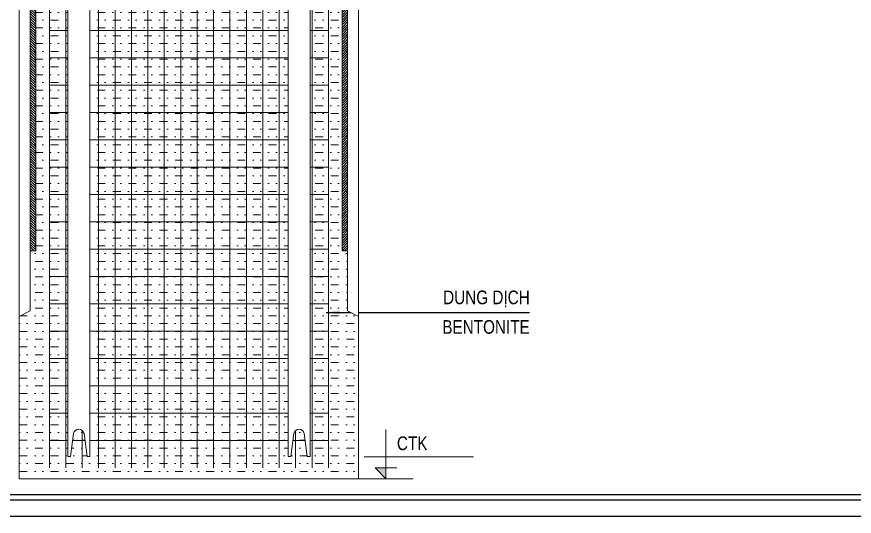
# Model space of a CAD drawing. Header units: millimetres. Extents: x -376071 to 28028791, y -269234 to 29325.
# Drawn here: x 387038 to 402341, y -269234 to -260100 of the extents above; entities that cross this region are included whole.
import ezdxf
from ezdxf.enums import TextEntityAlignment as Align

# ---------------------------------------------------------------- set-up
doc = ezdxf.new("R2010")
doc.units = ezdxf.units.MM
doc.header["$LTSCALE"] = 100
doc.set_wipeout_variables(frame=1)
doc.linetypes.add('CONTINOUS', pattern=[0])
doc.linetypes.add('HIDDEN', pattern=[0.375, 0.25, -0.125])
for name, color, linetype, lineweight in [('02. leader', 8, 'CONTINOUS', 5), ('02. Net dam', 7, 'CONTINOUS', 13), ('02. Net dut', 8, 'HIDDEN', 0)]:
    doc.layers.add(name, color=color, linetype=linetype, lineweight=lineweight)
doc.layers.add('03. HATCH 01', color=8, linetype='Continuous')
doc.layers.add('03. HATCH 03', color=5, linetype='Continuous')
doc.styles.add('Arial 0.8', font='arial_0.ttf', dxfattribs={"width": 0.8, "height": 250})
doc.dimstyles.new('KT1', dxfattribs={"dimtxt": 250, "dimasz": 1000, "dimexe": 100, "dimexo": 100, "dimgap": 50, "dimtad": 1, "dimdec": 0, "dimzin": 2, "dimdsep": 46, "dimtxsty": 'Standard', "dimblk2": 'OBLIQUE', "dimcen": 0.09, "dimdle": 100, "dimclrt": 2, "dimadec": 0, "dimazin": 0, "dimtfac": 1, "dimtdec": 0, "dimtofl": 0, "dimtmove": 0, "dimatfit": 3, "dimfxl": 1, "dimtolj": 1, "dimtzin": 2, "dimarcsym": 0})

# ---------------------------------------------------------------- blocks, each defined once
blk = doc.blocks.new('Ele. Tag')
at = {"layer": '02. Net dam', "lineweight": 0}
h = blk.add_hatch(color=256, dxfattribs=at)
h.dxf.hatch_style = 1
h.paths.add_polyline_path([(500, 200), (300, 200), (500, 0)])
for p, q in [((500, 0), (500, 900)), ((100, 400), (2100, 400)), ((500, 200), (300, 200)), ((300, 200), (500, 0)), ((500, 200), (700, 200)), ((0, 0), (1000, 0))]:
    blk.add_line(p, q, dxfattribs=at)
at = {"layer": '02. Net dam', "lineweight": 0, "style": 'Arial 0.8', "width": 0.8}
blk.add_attdef('CAODO', text='', height=250, dxfattribs=at).set_placement((700, 650), align=Align.MIDDLE_LEFT)
blk = doc.blocks.new('CSW')
at = {"layer": '02. Net dam', "const_width": 16.4}
blk.add_lwpolyline([(-300, -50), (-300, -7881)], dxfattribs=at)
at = {"lineweight": 0}
blk.add_wipeout([(0, -9081), (-200, -8981), (-200, -50), (0, 0)], dxfattribs=at)
at = {"layer": '03. HATCH 03', "lineweight": 0}
h = blk.add_hatch(dxfattribs=at)
h.set_pattern_fill('ANSI31', color=256, scale=10)
h.set_pattern_definition([(45, (-297571.658, 240559.967), (-22.4506403, 22.4506403), [])])
h.paths.add_polyline_path([(-300, -7881), (-200, -7881), (-200, -50), (-300, -50)])
at = {"layer": '02. Net dam'}
for points in [[(0, -9081), (-200, -8981), (-200, -50), (0, 0)], [(-300, -7881), (-200, -7881), (-200, -50), (-300, -50)]]:
    blk.add_lwpolyline(points, close=True, dxfattribs=at)
blk = doc.blocks.new('_OBLIQUE')
at = {"color": 0, "linetype": 'ByBlock'}
blk.add_line((-0.5, -0.5), (0.5, 0.5), dxfattribs=at)
blk = doc.blocks.new('*U301')
blk.add_wipeout([(-200, 0), (200, 0), (200, -12500), (150, -12500), (95, -12079), (86, -12053), (73, -12035), (53, -12018), (39, -12010), (16, -12004), (0, -12002), (-22, -12005), (-38, -12010), (-54, -12018), (-70, -12032), (-81, -12045), (-87, -12055), (-92, -12068), (-95, -12079), (-150, -12500), (-200, -12500)]).dxf.layer = '02. Net dam'
at = {"layer": '02. Net dam'}
blk.add_lwpolyline([(200, 0), (200, -12500), (150, -12500), (95, -12079, 0.803631), (-95, -12079), (-150, -12500), (-200, -12500), (-200, 0)], format="xyb", close=True, dxfattribs=at)
blk = doc.blocks.new('Rebar cage 2')
at = {"layer": '02. Net dam', "color": 1, "lineweight": 0}
for p, q in [((-2250, -11500), (-2250, 0)), ((-1950, -11500), (-1950, 0)), ((-1650, -11500), (-1650, 0)), ((-2550, -11500), (-2550, 0)), ((-1350, -11500), (-1350, 0)), ((-1050, -11500), (-1050, 0)), ((-750, -11500), (-750, 0)), ((-450, -11500), (-450, 0)), ((-150, -11500), (-150, 0)), ((150, -11500), (150, 0)), ((450, -11500), (450, 0)), ((750, -11500), (750, 0)), ((1050, -11500), (1050, 0)), ((1350, -11500), (1350, 0)), ((1650, -11500), (1650, 0)), ((1950, -11500), (1950, 0)), ((2250, -11500), (2250, 0)), ((2550, -11500), (2550, 0)), ((-2550, -500), (2550, -500)), ((-2550, -1000), (2550, -1000)), ((-2550, -1500), (2550, -1500)), ((-2550, -2000), (2550, -2000)), ((-2550, -2500), (2550, -2500)), ((-2550, -3000), (2550, -3000)), ((-2550, -3500), (2550, -3500)), ((-2550, -4000), (2550, -4000)), ((-2550, -4500), (2550, -4500)), ((-2550, -5000), (2550, -5000)), ((-2550, -5500), (2550, -5500)), ((-2550, -6000), (2550, -6000)), ((-2550, -6500), (2550, -6500)), ((-2550, -7000), (2550, -7000)), ((-2550, -7500), (2550, -7500)), ((-2550, -8000), (2550, -8000)), ((-2550, -8500), (2550, -8500)), ((-2550, -9000), (2550, -9000)), ((-2550, -9500), (2550, -9500)), ((-2550, -10000), (2550, -10000)), ((-2550, -10500), (2550, -10500)), ((-2550, -11000), (2550, -11000))]:
    blk.add_line(p, q, dxfattribs=at)
blk = doc.blocks.new('Khung A3 COR3')
at = {"ltscale": 2000}
for points in [[(420, 0), (420, 297), (0, 297), (0, 0)], [(417, 3), (417, 294), (3, 294), (3, 3)], [(365, 4), (365, 293), (4, 293), (4, 4)]]:
    blk.add_lwpolyline(points, close=True, dxfattribs=at)
at = {"style": 'Arial 0.8', "width": 0.8}
blk.add_attdef('TENBANVE_001', (387.9, 33.5), '', height=2.5, dxfattribs=at)
blk.add_attdef('SOHIEU', text='', height=2.5, dxfattribs=at).set_placement((391, 7.25), align=Align.MIDDLE_CENTER)

msp = doc.modelspace()

# ---------------------------------------------------------------- hatches: boundary and pattern name
at = {"layer": '03. HATCH 01', "lineweight": 0}
h = msp.add_hatch(dxfattribs=at)
h.set_pattern_fill('MUDST', color=256, scale=22.4)
h.set_pattern_definition([(0, (134753.76, -12524.45), (284.48, 142.24), [142.24, -142.24, 0, -142.24, 0, -142.24])])
h.paths.add_polyline_path([(387084, -256549.5), (387084, -268549.5), (389883.5, -268549.5), (389883.5, -268549.5), (390484.4, -268549.5), (390484.4, -268549.5), (393284, -268549.5), (393284, -256549.5)])

# ---------------------------------------------------------------- linework, layer by layer
at = {"lineweight": 0, "elevation": -528.7}
msp.add_lwpolyline([(387084, -256549.5), (387084, -268549.5), (389883.5, -268549.5), (389883.5, -268549.5), (390484.4, -268549.5), (390484.4, -268549.5), (393284, -268549.5), (393284, -256549.5)], close=True, dxfattribs=at)
at = {"layer": '02. Net dut', "lineweight": 0, "ltscale": 10, "elevation": -528.7}
msp.add_lwpolyline([(387084, -256549.5), (393284, -256549.5), (393284, -268549.5), (387084, -268549.5)], close=True, dxfattribs=at)

# ---------------------------------------------------------------- block references
at = {"lineweight": 0}
msp.add_blockref('Rebar cage 2', (390184, -256849.5, -528.7), dxfattribs=at)
at = {"layer": '02. Net dam', "lineweight": 0}
msp.add_blockref('Ele. Tag', (393284, -268549.5, -528.7), dxfattribs=at).add_auto_attribs({'CAODO': 'CTK'})

# ---------------------------------------------------------------- texts
at = {"lineweight": 0, "char_height": 250, "attachment_point": 3, "style": 'Arial 0.8'}
for s, insert in [('DUNG DỊCH', (396411.8, -265106.7, -1057.4)), ('BENTONITE', (396411.8, -265647.5, -1057.4))]:
    msp.add_mtext(s, dxfattribs=dict(at, insert=insert))

# ---------------------------------------------------------------- leaders
at = {"layer": '02. leader'}
msp.add_leader([(392690.1, -265506.9, -528.7), (393951.7, -265506.9, -528.7), (396408.3, -265506.9, -528.7)], dimstyle='KT1', override={"dimasz": 250, "dimfxl": 0.18, "dimarcsym": 1}, dxfattribs=at)

# ---------------------------------------------------------------- next in the draw order: block references
at = {"lineweight": 0, "xscale": -1}
msp.add_blockref('CSW', (387084, -256499.5, -528.7), dxfattribs=at)
at = {"lineweight": 0}
msp.add_blockref('CSW', (393284, -256499.5, -528.7), dxfattribs=at)
at = {"layer": '02. Net dam', "lineweight": 0, "xscale": -1}
msp.add_blockref('*U301', (388171.8, -255639.5, -528.7), dxfattribs=at)
at = {"layer": '02. Net dam', "lineweight": 0}
msp.add_blockref('*U301', (392196.1, -255639.5, -528.7), dxfattribs=at)

# ---------------------------------------------------------------- next in the draw order: block references
at = {"xscale": 100, "yscale": 100, "zscale": 100}
msp.add_blockref('Khung A3 COR3', (366233.4, -269233.8), dxfattribs=at)

doc.saveas('drawing.dxf')
